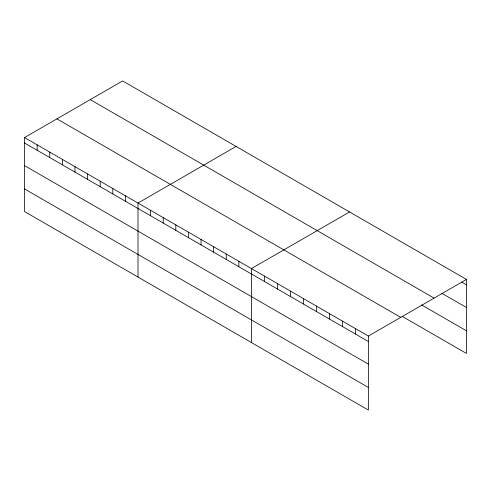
<?xml version="1.0" encoding="UTF-8"?>
<svg xmlns="http://www.w3.org/2000/svg" width="491" height="491" viewBox="0 0 491 491"><rect width="100%" height="100%" fill="white"/><g stroke="black" fill="none" stroke-linecap="round" stroke-linejoin="round"><path stroke-width="0.74" d="M24.55 137.56L368.367 336.065L368.367 410.065L24.55 211.566L24.55 137.56L122.633 80.935L466.45 279.434L466.45 353.44L402.154 316.321M236.091 146.441L138.008 203.065L138.008 277.071M349.555 211.946L251.472 268.571L251.472 342.577M368.367 336.065L466.45 279.434M461.902 282.245L466.45 284.866M441.771 293.25L466.45 307.495M90.264 99.624L434.081 298.123M421.64 304.942L466.45 330.811M56.919 118.877L400.736 317.376M24.55 142.991L368.367 341.497M24.55 165.62L368.367 364.126M24.55 188.937L368.367 387.436M355.38 328.565L355.38 333.997M342.393 321.065L342.393 326.497M329.4 313.565L329.4 318.997M316.413 306.065L316.413 311.497M303.426 298.565L303.426 304.003M290.433 291.071L290.433 296.503M277.446 283.571L277.446 289.003M264.459 276.071L264.459 281.503M238.865 261.292L238.865 266.723M226.259 254.013L226.259 259.451M213.653 246.74L213.653 252.171M201.04 239.461L201.04 244.892M188.434 232.182L188.434 237.613M175.827 224.903L175.827 230.334M163.221 217.623L163.221 223.055M150.614 210.344L150.614 215.776M125.401 195.786L125.401 201.218M112.795 188.507L112.795 193.945M100.189 181.234L100.189 186.666M87.582 173.955L87.582 179.387M74.976 166.676L74.976 172.108M62.369 159.397L62.369 164.829M49.763 152.118L49.763 157.55M37.156 144.839L37.156 150.271"/></g></svg>
